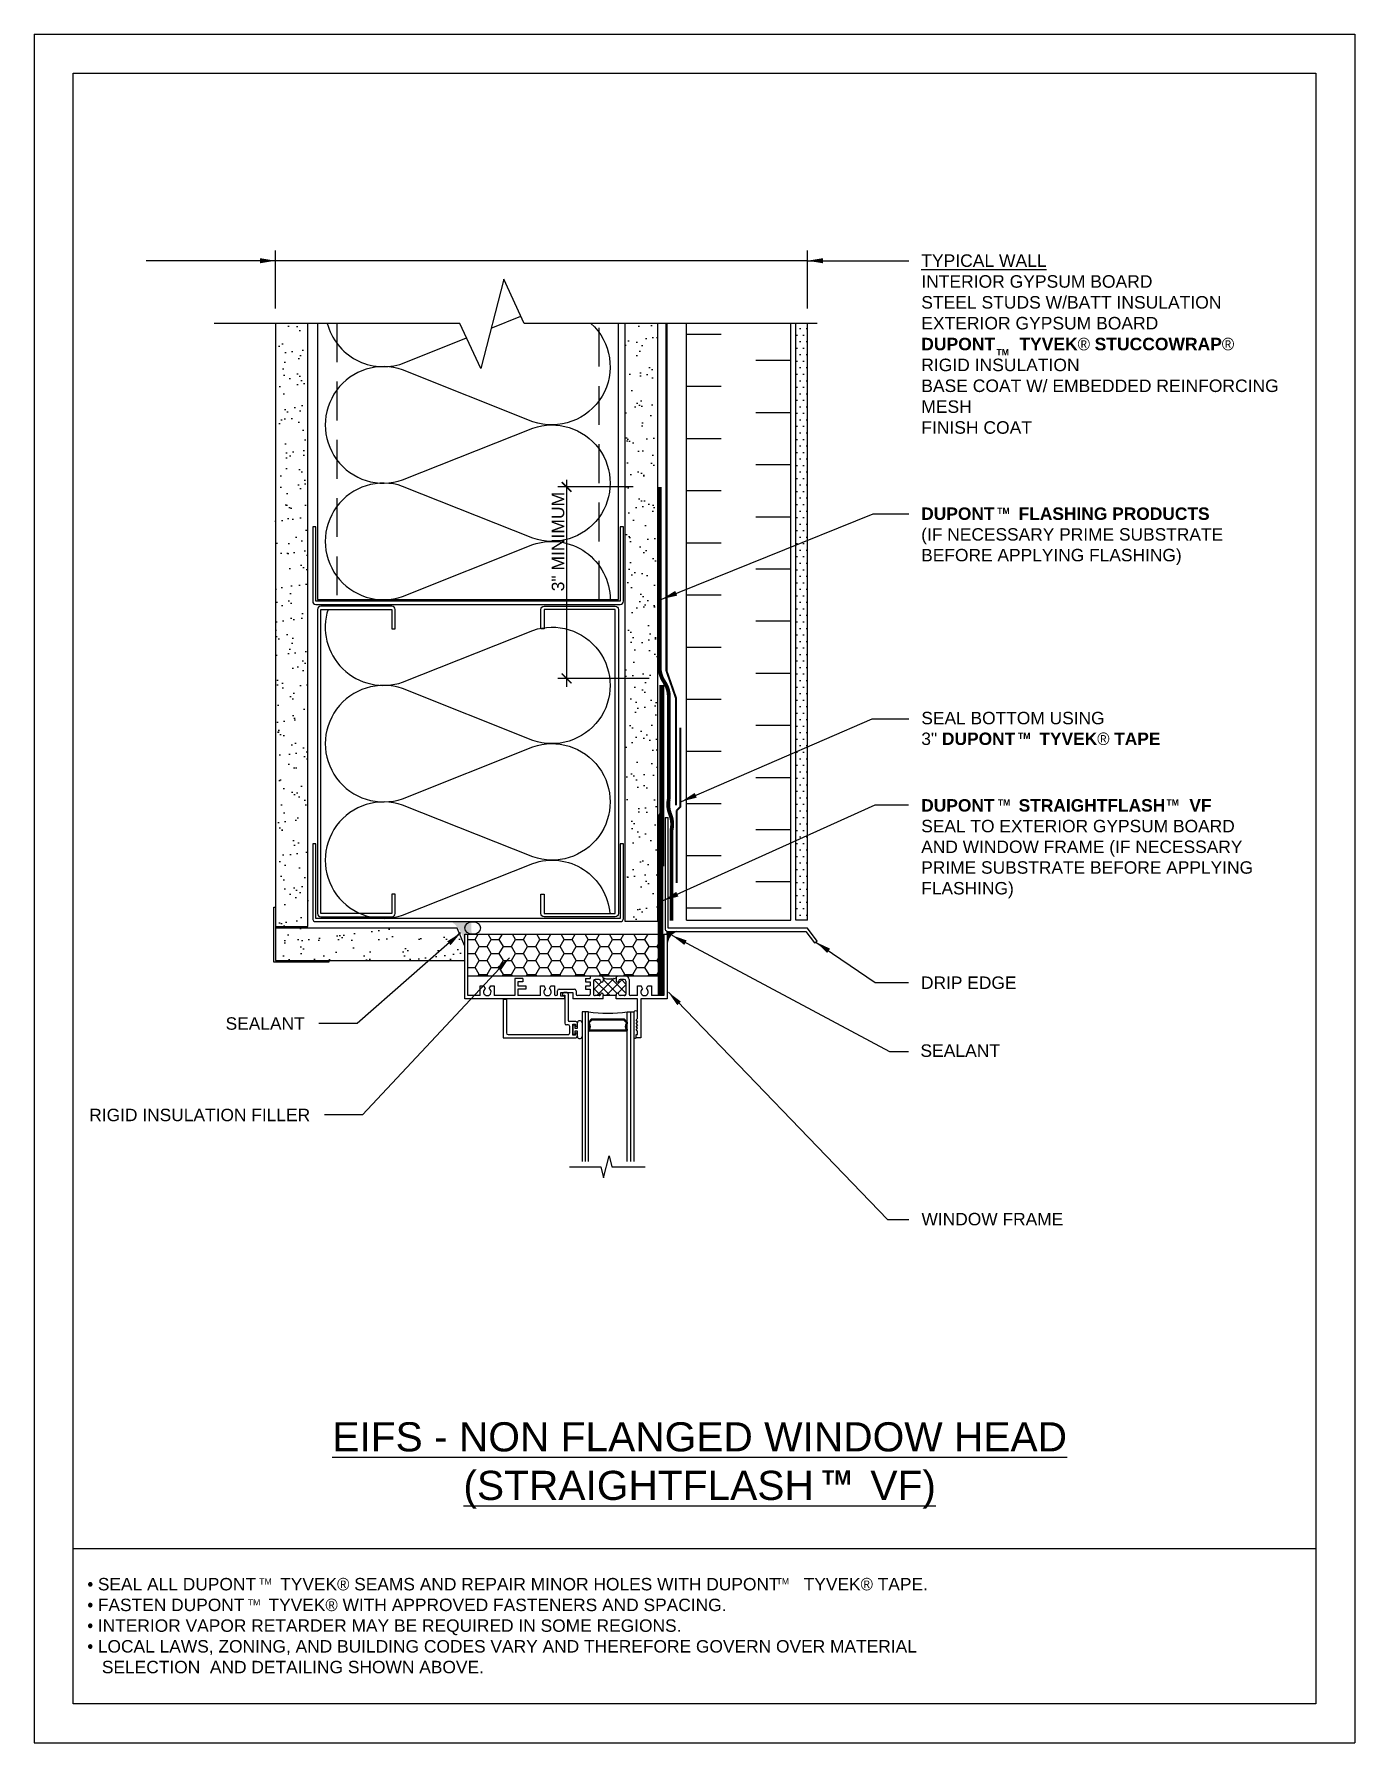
# Model space of a CAD drawing. Extents: x -129 to 26, y 0 to 100.
# Drawn here: x 0 to 25.5, y 0 to 33 of the extents above; entities that cross this region are included whole.
import ezdxf

# ---------------------------------------------------------------- set-up
doc = ezdxf.new("R2010")
doc.units = 0
doc.header["$LTSCALE"] = 1.5
doc.header["$MEASUREMENT"] = 0
doc.linetypes.add('CENTER', pattern=[2, 1.25, -0.25, 0.25, -0.25])
doc.linetypes.add('DASHED', pattern=[0.75, 0.5, -0.25])
doc.layers.get('0').update_dxf_attribs({"linetype": 'CONTINUOUS'})
doc.layers.get('DEFPOINTS').update_dxf_attribs({"linetype": 'CONTINUOUS'})
for name, color, linetype in [('A-ANNO-TXT0', 252, 'CONTINUOUS'), ('A-FLASHING', 124, 'CONTINUOUS'), ('A-GYP_BOARD', 252, 'CONTINUOUS'), ('A-INSULATION', 167, 'CONTINUOUS'), ('A-METAL_STUD', 252, 'CONTINUOUS'), ('A-SEALANT', 252, 'CONTINUOUS'), ('A-WINDOW_FRAME', 252, 'CONTINUOUS'), ('CLADDING', 252, 'CONTINUOUS'), ('DUPONT_FLASHING', 251, 'CENTER'), ('HATCH', 252, 'CONTINUOUS'), ('INSULATION', 40, 'CONTINUOUS'), ('R-SWTS-DET1', 252, 'CONTINUOUS'), ('RIGID_INSULATION', 191, 'CONTINUOUS'), ('STRUCTURE', 252, 'CONTINUOUS'), ('TEXT', 7, 'CONTINUOUS'), ('TYVEK', 160, 'DASHED'), ('TYVEK_TAPE', 130, 'CONTINUOUS'), ('VF', 7, 'CONTINUOUS'), ('W', 7, 'CONTINUOUS')]:
    doc.layers.add(name, color=color, linetype=linetype)
doc.styles.add('DETAILS', font='sanss___.ttf', dxfattribs={"height": 1})
doc.dimstyles.new('TYVEKDETAILS', dxfattribs={"dimscale": 6, "dimtxt": 1.5, "dimasz": 0.1, "dimexe": 0.75, "dimexo": 0.75, "dimgap": 0.75, "dimtad": 0, "dimtih": 1, "dimtoh": 1, "dimdec": 4, "dimzin": 0, "dimtxsty": 'DETAILS', "dimcen": 0.0625, "dimazin": 3, "dimtfac": 1, "dimtdec": 4, "dimtofl": 0, "dimtmove": 0, "dimatfit": 3, "dimtolj": 1, "dimtzin": 0})

# ---------------------------------------------------------------- blocks, each defined once
blk = doc.blocks.new('_ARCHTICK')
at = {"color": 0, "linetype": 'BYBLOCK', "const_width": 0.15}
blk.add_lwpolyline([(-0.5, -0.5), (0.5, 0.5)], dxfattribs=at)
blk = doc.blocks.new('*X2')
at = {"color": 0}
for p, q in [((0.8516295627018786, 1.028406257998516), (1.187999999999999, 1.364776695296636)), ((0.87684077714246, 1.40717086303237), (0.8998291369676271, 1.430159222857538)), ((1.187999999999999, 1.110097038856281), (0.8810849614584502, 1.417012077397829)), ((0.924072530185503, 1.277625920778777), (1.077446609406725, 1.430999999999999)), ((1.177347128897942, 1.297526605254973), (1.043873734152917, 1.430999999999998)), ((0.8519505448366533, 1.205503935429927), (0.8894466094067257, 1.242999999999999)), ((1.139543648263006, 0.8049999999999997), (0.8577179782915727, 1.086825669971433)), ((0.8759999999999986, 0.8759999999999986), (1.187999999999999, 1.187999999999999)), ((1.141157934785851, 0.9801624087737911), (0.8783203435596432, 1.242999999999999)), ((1.169776695296638, 0.9930000000000005), (1.187999999999999, 1.011223304703362)), ((0.9627669529663684, 0.8050000000000004), (0.8759999999999986, 0.8917669529663702)), ((0.9817766952966371, 0.8050000000000002), (1.138739823250805, 0.9619631279541684)), ((1.158594420601599, 0.805041030008325), (1.187958969991673, 0.8344055793983998))]:
    blk.add_line(p, q, dxfattribs=at)

msp = doc.modelspace()

# ---------------------------------------------------------------- hatches: boundary and pattern name
at = {"layer": 'A-ANNO-TXT0', "linetype": 'CONTINUOUS'}
h = msp.add_hatch(dxfattribs=at)
h.set_pattern_fill('DOTS', color=256, scale=2.01398, style=0)
h.set_pattern_definition([(0, (0, 0), (0.062936875, 0.12587375), [0, -0.12587375])])
h.paths.add_polyline_path([(14.93036137122887, 27.41455676532163), (14.70809418202499, 27.41455701714477), (14.70809418202497, 15.88905395101774), (14.93036137122888, 15.88905395101774)])
at = {"layer": 'A-INSULATION', "linetype": 'CONTINUOUS'}
h = msp.add_hatch(dxfattribs=at)
h.set_pattern_fill('HONEY', color=256, scale=1.25, style=0)
h.set_pattern_definition([(0, (0.1529386356461018, 0.7673318411877652), (0.234375, 0.13531646875), [0.15625, -0.3125]), (120, (0.1529386356461018, 0.7673318411877652), (-0.2343749994879031, 0.1353164696369779), [0.1562499999999999, -0.3124999999999999]), (59.99999999999999, (0.1529386356461018, 0.7673318411877652), (5.120969273630926e-10, 0.2706329383869778), [-0.3125, 0.15625])])
h.paths.add_polyline_path([(12.07104656250834, 15.61838169011136), (8.37601667377383, 15.61838169011136), (8.37601667377383, 14.80767908558303), (12.07104656250834, 14.80767908558303)])
at = {"layer": 'A-SEALANT', "linetype": 'CONTINUOUS'}
h = msp.add_hatch(color=7, dxfattribs=at)
edge = h.paths.add_edge_path()
edge.add_ellipse((8.46670050658448, 15.73835347917978), major_axis=(-0.1528869082383721, 0), ratio=0.7906978552626441, start_angle=280.6230749920175, end_angle=440.0132548454458, ccw=False)
edge.add_line((8.438516233478946, 15.85716896379134), (8.438501682735254, 15.8592408296216))
edge.add_line((8.438501682735254, 15.8592408296216), (8.332926134096219, 15.8592408296216))
edge.add_line((8.332926134096219, 15.8592408296216), (8.06000518633498, 15.8592408296216))
edge.add_arc((7.678601340925432, 15.34769321707515), 0.6380829516568866, 5.240978340289473, 53.29222416526642, ccw=False)
edge.add_line((8.31401667377383, 15.40597878970101), (8.31401667377383, 15.61838169011136))
edge.add_line((8.31401667377383, 15.61838169011136), (8.37601667377383, 15.61838169011136))
edge.add_line((8.37601667377383, 15.61838169011136), (8.440193239955944, 15.61838169011136))
edge.add_line((8.440193239955944, 15.61838169011136), (8.44018680591939, 15.61929782613598))
msp.add_hatch(color=7, dxfattribs=at).paths.add_polyline_path([(12.4073837762628, 15.67133190752629), (12.22310959360079, 15.67133190752629), (12.22001667377383, 15.61838169011136), (12.22001667377383, 15.43936012889206, -0.3081998840472223)])
at = {"layer": 'HATCH'}
h = msp.add_hatch(dxfattribs=at)
h.set_pattern_fill('AR-SAND,_O', color=256, scale=0.25)
h.set_pattern_definition([(37.50000000000001, (2.284165601847425, 3.860059938553459), (-0.01574833952740204, 0.4817059422532897), [0, -0.38, 0, -0.425, 0, -0.40625]), (7.499999999999999, (2.284165601847425, 3.860059938553459), (0.4424441763169318, 0.7055365163074351), [0, -0.205, 0, -0.3425, 0, -0.13125]), (327.5, (1.97666560184742, 3.860059938553459), (0.7785354654378738, 0.001414763384241124), [0, -0.125, 0, -0.45, 0, -0.5875]), (317.5, (1.97666560184742, 3.860059938553459), (0.7515316511430733, 0.2194188912335623), [0, -0.0625, 0, -0.295, 0, -0.3375])])
h.paths.add_polyline_path([(5.283694737602763, 27.41455926627497), (4.658694737602763, 27.41455926627497), (4.658694737602408, 15.76622102088239), (5.283694737602408, 15.76622102088239)])
h.paths.add_polyline_path([(11.40869473760241, 15.85997102088239), (12.03369473760241, 15.85997102088239), (12.03369473760258, 27.41455926627497), (11.40869473760258, 27.41455926627497)])
h = msp.add_hatch(dxfattribs=at)
h.set_pattern_fill('AR-SAND,_O', color=256, scale=0.25)
h.set_pattern_definition([(37.50000000000001, (40.67789455604043, 3.986461804141761), (-0.01574833952740204, 0.4817059422532897), [0, -0.38, 0, -0.425, 0, -0.40625]), (7.499999999999999, (40.67789455604043, 3.986461804141761), (0.4424441763169318, 0.7055365163074351), [0, -0.205, 0, -0.3425, 0, -0.13125]), (327.5, (40.37039455604043, 3.986461804141761), (0.7785354654378738, 0.001414763384241124), [0, -0.125, 0, -0.45, 0, -0.5875]), (317.5, (40.37039455604043, 3.986461804141761), (0.7515316511430733, 0.2194188912335623), [0, -0.0625, 0, -0.295, 0, -0.3375])])
h.paths.add_polyline_path([(8.31401667377383, 15.3859503554515), (8.16925779267791, 15.73497102088239), (4.658694737602408, 15.73497102088239), (4.658694737602408, 15.10997102088239), (8.31401667377383, 15.10997102088239)])

# ---------------------------------------------------------------- linework, layer by layer
at = {"layer": 'A-FLASHING'}
for p, q in [((12.18183739051118, 17.86806399180909), (12.24433739051135, 17.86806399180909)), ((12.22310959360079, 15.67133190752629), (13.76959590546494, 15.67133190752629)), ((13.76959590546494, 15.7338319075263), (12.24433739051118, 15.73383190752654))]:
    msp.add_line(p, q, dxfattribs=at)
msp.add_lwpolyline([(12.18183739051118, 17.8680639918091), (12.18183739051118, 15.73011651978435, 0.315993394016765), (12.22310959360079, 15.67133190752629, 0.315993394016765)], format="xyb", dxfattribs=at)
for points in [[(12.24433739051118, 15.73383190752654), (12.24433739051135, 17.8680639918091)], [(13.76959590546494, 15.67089494351851), (14.90199824966034, 15.67089494351851), (15.06617282139851, 15.44905145283915), (15.11838297904431, 15.484301651474), (14.93371890439588, 15.73383190752606), (13.76959590546494, 15.7338319075263)]]:
    msp.add_lwpolyline(points, dxfattribs=at)
at = {"layer": 'A-GYP_BOARD'}
for points in [[(4.658694737602763, 27.41455926627497), (4.658694737602408, 15.76622102088239), (5.283694737602408, 15.76622102088239), (5.283694737602763, 27.41455926627497)], [(12.03369473760258, 27.41455926627497), (12.03369473760241, 15.85997102088239), (11.40869473760241, 15.85997102088239), (11.40869473760258, 27.41455926627497)], [(8.31401667377383, 15.3859503554515), (8.16925779267791, 15.73497102088239), (4.658694737602408, 15.73497102088239), (4.658694737602408, 15.10997102088239), (8.31401667377383, 15.10997102088239), (8.31401667377383, 15.3859503554515)]]:
    msp.add_lwpolyline(points, dxfattribs=at)
msp.add_lwpolyline([(4.658694737602408, 16.14122102088239), (4.658694737602408, 15.10997102088239), (5.689944737602408, 15.10997102088239), (5.689944737602408, 15.07872102088239), (4.627444737602408, 15.07872102088239), (4.627444737602408, 16.14122102088239)], close=True, dxfattribs=at)
at = {"layer": 'A-INSULATION', "linetype": 'CONTINUOUS'}
msp.add_lwpolyline([(8.37601667377383, 15.61838169011136), (12.07104656250834, 15.61838169011136), (12.07104656250834, 14.80767908558303), (8.37601667377383, 14.80767908558303)], close=True, dxfattribs=at)
at = {"layer": 'A-METAL_STUD'}
msp.add_lwpolyline([(5.47119473760255, 27.41455926627497), (5.471194737602408, 22.07872102088285), (11.28369473760241, 22.07872102088285), (11.28369473760255, 27.41455926627497)], dxfattribs=at)
at = {"layer": 'A-METAL_STUD', "linetype": 'DASHED'}
msp.add_lwpolyline([(5.84619473760255, 27.41455926627497), (5.846194737602408, 22.07872102088285), (10.90869473760241, 22.07872102088285), (10.90869473760255, 27.41455926627497)], dxfattribs=at)
at = {"layer": 'A-METAL_STUD'}
for points in [[(11.31494473760241, 23.48497102088262), (11.31494473760218, 22.04747102088262), (5.439944737602408, 22.04747102088285), (5.439944737602408, 23.48497102088262), (5.377444737602408, 23.48497102088262), (5.377444737602408, 22.04747102088262, 0.414213562373095), (5.439944737602408, 21.98497102088262), (11.31494473760241, 21.98497102088262, 0.414213562373095), (11.37744473760241, 22.04747102088262), (11.37744473760241, 23.48497102088262)], [(6.908694737601953, 21.51622102088239), (6.971194737602408, 21.51622102088239), (6.971194737602408, 21.89122102088239, 0.414213562373095), (6.908694737602408, 21.95372102088239), (5.533694737602408, 21.95372102088239, 0.414213562373095), (5.471194737602408, 21.89122102088239), (5.471194737602408, 16.01622102088239, 0.414213562373095), (5.533694737602408, 15.95372102088239), (6.908694737602408, 15.95372102088239, 0.414213562373095), (6.971194737602408, 16.01622102088239), (6.971194737602408, 16.39122102088262), (6.908694737601953, 16.39122102088262), (6.908694737601953, 16.01622102088239), (5.533694737602408, 16.01622102088262), (5.533694737602863, 21.89122102088239), (6.908694737601953, 21.89122102088239)], [(9.846194737602863, 21.51622102088239), (9.783694737602408, 21.51622102088239), (9.783694737602408, 21.89122102088239, -0.414213562373095), (9.846194737602408, 21.95372102088239), (11.22119473760241, 21.95372102088239, -0.414213562373095), (11.28369473760241, 21.89122102088239), (11.28369473760241, 16.01622102088239, -0.414213562373095), (11.22119473760241, 15.95372102088239), (9.846194737602408, 15.95372102088239, -0.414213562373095), (9.783694737602408, 16.01622102088239), (9.783694737602408, 16.39122102088262), (9.846194737602863, 16.39122102088262), (9.846194737602863, 16.01622102088239), (11.22119473760241, 16.01622102088262), (11.22119473760195, 21.89122102088239), (9.846194737602863, 21.89122102088239)], [(11.31494473760241, 17.35997102088217), (11.31494473760218, 15.92247102088217), (5.439944737602408, 15.92247102088239), (5.439944737602408, 17.35997102088217), (5.377444737602408, 17.35997102088217), (5.377444737602408, 15.92247102088217, 0.414213562373095), (5.439944737602408, 15.85997102088217), (11.31494473760241, 15.85997102088217, 0.414213562373095), (11.37744473760241, 15.92247102088217), (11.37744473760241, 17.35997102088217)]]:
    msp.add_lwpolyline(points, format="xyb", close=True, dxfattribs=at)
at = {"layer": 'A-SEALANT', "linetype": 'CONTINUOUS'}
msp.add_line((12.22001667377383, 15.61838169011136), (12.22310959360079, 15.67133190752629), dxfattribs=at)
msp.add_arc((12.48399347225027, 15.41779759531416), 0.2648559853735057, 106.8130830497963, 175.3302508970056, dxfattribs=at)
msp.add_ellipse((8.46670050658448, 15.73835347917978, 2.979996827461446e-09), major_axis=(-0.1528869082383721, 0), ratio=0.7906978552626441, dxfattribs=at)
at = {"layer": 'A-WINDOW_FRAME'}
for p, q in [((8.31401667377383, 14.36838169011136), (8.31401667377383, 15.61838169011136)), ((8.31401667377383, 15.61838169011136), (8.37601667377383, 15.61838169011136)), ((8.37601667377383, 14.43038169011136), (8.37601667377383, 15.61838169011136)), ((12.15801667377383, 15.61838169011136), (12.15801667377383, 14.43038169011136)), ((12.15801667377383, 15.61838169011136), (12.22001667377383, 15.61838169011136)), ((12.22001667377383, 15.61838169011136), (12.22001667377383, 14.36838169011136)), ((8.614516673773831, 14.43038169011136), (8.614516673773831, 14.61738169011137)), ((8.614516673773831, 14.61738169011137), (8.682910067951617, 14.61738169011137)), ((8.712766673773832, 14.56566853188574), (8.682910067951617, 14.61738169011137)), ((8.78526667377383, 14.56566853188574), (8.815123279596044, 14.61738169011137)), ((8.815123279596044, 14.61738169011137), (8.88351667377383, 14.61738169011137)), ((8.88351667377383, 14.61738169011137), (8.88351667377383, 14.43038169011136)), ((9.434016673773831, 14.75938169011136), (9.279016673773832, 14.75938169011136)), ((9.279016673773832, 14.75938169011136), (9.279016673773832, 14.43038169011136)), ((9.434016673773831, 14.69738169011136), (9.341016673773831, 14.69738169011136)), ((9.341016673773831, 14.69738169011136), (9.341016673773831, 14.61738169011137)), ((9.341016673773831, 14.61738169011137), (9.49601667377383, 14.61738169011137)), ((9.49601667377383, 14.55538169011136), (9.341016673773831, 14.55538169011136)), ((9.341016673773831, 14.55538169011136), (9.341016673773831, 14.43038169011136)), ((9.434016673773831, 14.75938169011136), (9.434016673773831, 14.69738169011136)), ((9.49601667377383, 14.61738169011137), (9.49601667377383, 14.55538169011136)), ((9.777516673773832, 14.43038169011136), (9.777516673773832, 14.61738169011137)), ((9.777516673773832, 14.61738169011137), (9.845910067951618, 14.61738169011137)), ((9.875766673773832, 14.56566853188574), (9.845910067951618, 14.61738169011137)), ((9.94826667377383, 14.56566853188574), (9.978123279596044, 14.61738169011137)), ((9.978123279596044, 14.61738169011137), (10.04651667377383, 14.61738169011137)), ((10.04651667377383, 14.61738169011137), (10.04651667377383, 14.45913169011136)), ((10.10401667377383, 14.45913169011137), (10.10401667377383, 14.52438169011137)), ((10.13501667377383, 14.55538169011136), (10.43301667377383, 14.55538169011136)), ((10.46401667377383, 14.52438169011137), (10.46401667377383, 14.46138169011136)), ((10.64401667377383, 14.75938169011136), (10.64401667377383, 14.69738169011136)), ((10.64401667377383, 14.75938169011136), (10.73701667377383, 14.75938169011136)), ((10.64401667377383, 14.69738169011136), (10.73701667377383, 14.69738169011136)), ((10.64401667377383, 14.61738169011137), (10.64401667377383, 14.55538169011136)), ((10.64401667377383, 14.61738169011137), (10.73701667377383, 14.61738169011137)), ((10.64401667377383, 14.55538169011136), (10.73701667377383, 14.55538169011136)), ((10.95601667377383, 14.80438169011136), (10.73701667377383, 14.80438169011136)), ((10.73701667377383, 14.80438169011136), (10.73701667377383, 14.75938169011136)), ((10.73701667377383, 14.69738169011136), (10.73701667377383, 14.61738169011137)), ((10.73701667377383, 14.55538169011136), (10.73701667377383, 14.46138169011136)), ((10.79901667377383, 14.71138169011136), (10.79901667377383, 14.46138169011136)), ((10.91201667377383, 14.74238169011137), (10.83001667377383, 14.74238169011136)), ((10.93701667377383, 14.71738169011137), (10.93701667377383, 14.71738169011136)), ((10.96201667377383, 14.69238169011136), (10.96201667377383, 14.69238169011136)), ((10.98701667377383, 14.77338169011136), (10.98701667377383, 14.71738169011136)), ((11.23701667377383, 14.77338169011136), (11.23701667377383, 14.71738169011136)), ((11.26201667377383, 14.69238169011136), (11.26201667377383, 14.69238169011136)), ((11.42501667377383, 14.80438169011136), (11.26801667377383, 14.80438169011136)), ((11.28701667377383, 14.71738169011136), (11.28701667377383, 14.71738169011136)), ((11.39401667377383, 14.74238169011137), (11.31201667377383, 14.74238169011137)), ((11.42501667377383, 14.71138169011136), (11.42501667377383, 14.46138169011136)), ((11.48701667377383, 14.74238169011136), (11.48701667377383, 14.46138169011136)), ((11.65051667377383, 14.43038169011136), (11.65051667377383, 14.61738169011137)), ((11.65051667377383, 14.61738169011137), (11.71891006795162, 14.61738169011137)), ((11.74876667377383, 14.56566853188574), (11.71891006795162, 14.61738169011137)), ((11.82126667377383, 14.56566853188574), (11.85112327959604, 14.61738169011137)), ((11.85112327959604, 14.61738169011137), (11.91951667377383, 14.61738169011137)), ((11.91951667377383, 14.61738169011137), (11.91951667377383, 14.43038169011136)), ((10.24601667377383, 14.36838169011136), (8.31401667377383, 14.36838169011136)), ((8.614516673773831, 14.43038169011136), (8.37601667377383, 14.43038169011136)), ((9.279016673773832, 14.43038169011136), (8.88351667377383, 14.43038169011136)), ((9.058016673773828, 14.35338169011137), (9.058016673773832, 13.61836469011136)), ((9.120016673773828, 14.35338169011137), (9.058016673773828, 14.35338169011137)), ((9.120016673773828, 14.35338169011137), (9.120016673773831, 13.71036469011135)), ((9.777516673773832, 14.43038169011136), (9.341016673773831, 14.43038169011136)), ((10.07526667377383, 14.43038169011137), (10.07526667377383, 14.43038169011136)), ((10.16601667377383, 14.49338169011136), (10.40201667377383, 14.49338169011136)), ((10.16601667377383, 14.42338169011136), (10.16601667377383, 14.49338169011136)), ((10.24601667377383, 14.42338169011136), (10.16601667377383, 14.42338169011136)), ((10.22711007205602, 14.48898829182916), (10.20211007205603, 14.46398829182916)), ((10.21271667377383, 14.43838169011137), (10.24601667377383, 14.43838169011137)), ((10.27801667377383, 14.49338169011136), (10.23771667377382, 14.49338169011136)), ((10.24601667377383, 14.43838169011137), (10.24601667377382, 13.89634567107543)), ((10.24601667377383, 14.36838169011136), (10.24601667377383, 14.42338169011136)), ((10.30801667377383, 14.46338169011137), (10.30801667377383, 13.95834567107543)), ((10.40201667377383, 14.49338169011136), (10.40201667377383, 14.36838169011136)), ((10.98701667377383, 14.36838169011136), (10.40201667377383, 14.36838169011136)), ((10.70601667377383, 14.43038169011136), (10.49501667377383, 14.43038169011136)), ((10.91201667377383, 14.43038169011136), (10.83001667377383, 14.43038169011136)), ((10.93701667377383, 14.45538169011136), (10.93701667377383, 14.45538169011137)), ((10.96201667377383, 14.48038169011136), (10.96201667377383, 14.48038169011136)), ((10.98701667377383, 14.45538169011136), (10.98701667377383, 14.43038169011136)), ((10.98701667377383, 14.36838169011136), (10.98701667377383, 14.43038169011136)), ((11.23701667377383, 14.43038169011136), (10.98701667377383, 14.43038169011136)), ((11.23701667377383, 14.45538169011136), (11.23701667377383, 14.43038169011136)), ((11.23701667377383, 14.36838169011136), (11.23701667377383, 14.43038169011136)), ((11.65201667377383, 14.36838169011136), (11.23701667377383, 14.36838169011136)), ((11.26201667377383, 14.48038169011136), (11.26201667377383, 14.48038169011136)), ((11.28701667377383, 14.45538169011136), (11.28701667377383, 14.45538169011136)), ((11.39401667377383, 14.43038169011136), (11.31201667377383, 14.43038169011136)), ((11.65051667377383, 14.43038169011136), (11.51801667377383, 14.43038169011136)), ((11.65201667377383, 13.99138169011137), (11.65201667377383, 14.36838169011136)), ((12.22001667377383, 14.36838169011136), (11.71401667377383, 14.36838169011136)), ((11.71401667377383, 14.36838169011136), (11.71401667377383, 13.61838169011136)), ((12.15801667377383, 14.43038169011136), (11.91951667377383, 14.43038169011136)), ((10.31101667377383, 13.86634567107543), (10.27601667377382, 13.86634567107543)), ((10.45801667377383, 13.92834567107542), (10.33801667377383, 13.92834567107543)), ((10.40301667377383, 13.66834567107542), (10.40301667377383, 13.87834567107542)), ((10.40301667377383, 13.87834567107542), (10.45301667377383, 13.87834567107542)), ((10.40622672725846, 13.67874605972485), (10.40622672725847, 13.86794528242599)), ((10.40622672725847, 13.86794528242599), (10.43622672725846, 13.86794528242599)), ((10.40622672725846, 13.67874605972485), (10.40622672725847, 13.86794528242599)), ((10.40622672725847, 13.86794528242599), (10.43622672725846, 13.86794528242599)), ((10.43622672725846, 13.86794528242599), (10.43622672725846, 13.80484567107542)), ((10.43622672725846, 13.86794528242599), (10.43622672725846, 13.80484567107542)), ((10.45301667377383, 13.87834567107542), (10.45301667377383, 13.84084567107542)), ((10.48801667377383, 13.80484567107542), (10.48801667377383, 13.90734567107542)), ((10.48801667377383, 13.80484567107542), (10.48801667377383, 13.90734567107542)), ((10.48801667377383, 13.84084567107542), (10.48801667377383, 13.89834567107543)), ((10.57801667377391, 14.11838169011136), (10.57801667377391, 11.2278373432802)), ((10.64001667377391, 14.11838169011136), (10.57801667377391, 14.11838169011136)), ((10.57801667377391, 13.90734567107542), (10.57801667377391, 13.63934567107542)), ((10.57801667377391, 13.90734567107542), (10.57801667377391, 13.63934567107542)), ((10.70201667377391, 14.11838169011136), (10.64001667377391, 14.11838169011136)), ((10.64001667377391, 14.11838169011136), (10.64001667377391, 11.2278373432802)), ((10.70201667377391, 11.2278373432802), (10.70201667377391, 14.11838169011136)), ((10.70201667377387, 13.92138169011136), (10.76401667377387, 13.98338169011136)), ((10.70201667377386, 13.88338169011136), (10.70201667377387, 13.92138169011136)), ((10.72201667377387, 13.9130974188639), (10.77230094502133, 13.96338169011136)), ((10.72201667377386, 13.89082731657666), (10.72201667377387, 13.9130974188639)), ((10.76401667377387, 13.98338169011136), (11.39001667377387, 13.98338169011136)), ((10.77230094502133, 13.96338169011136), (11.38173240252641, 13.96338169011137)), ((11.38173240252641, 13.96338169011137), (11.43201667377387, 13.9130974188639)), ((11.39001667377387, 13.98338169011136), (11.45201667377387, 13.92138169011136)), ((11.43201667377387, 13.9130974188639), (11.43201667377387, 13.89082731657673)), ((11.45201667377383, 11.22815754086988), (11.45201667377383, 14.11838169011136)), ((11.45201667377383, 14.11838169011136), (11.51401667377383, 14.11838169011136)), ((11.45201667377387, 13.92138169011136), (11.45201667377387, 13.88338169011133)), ((11.51401667377383, 14.11838169011136), (11.51401667377383, 11.22815754086988)), ((11.51401667377383, 14.11838169011136), (11.57601667377383, 14.11838169011136)), ((11.57601667377383, 14.11838169011136), (11.57601667377383, 11.22815754086988)), ((11.65201667377383, 13.99138169011137), (11.62101667377383, 13.96038169011137)), ((11.65201667377383, 13.92938169011136), (11.62101667377383, 13.96038169011137)), ((11.65201667377383, 13.92938169011136), (11.62101667377383, 13.89838169011136)), ((11.65201667377383, 13.86738169011136), (11.62101667377383, 13.89838169011136)), ((11.65201667377383, 13.86738169011136), (11.62101667377383, 13.83638169011136)), ((9.058016673773832, 13.61836469011136), (10.45908474700731, 13.61836469011135)), ((9.15001667377383, 13.68036469011136), (10.31101667377383, 13.68036469011136)), ((10.34101667377383, 13.71036469011135), (10.34101667377383, 13.83634567107543)), ((10.45301667377383, 13.66834567107542), (10.40301667377383, 13.66834567107542)), ((10.43622672725846, 13.67874605972485), (10.40622672725846, 13.67874605972485)), ((10.43622672725846, 13.67874605972485), (10.40622672725846, 13.67874605972485)), ((10.43622672725846, 13.80484567107542), (10.48801667377383, 13.80484567107542)), ((10.43622672725846, 13.80484567107542), (10.48801667377383, 13.80484567107542)), ((10.48801667377383, 13.74184567107542), (10.43622672725846, 13.74184567107542)), ((10.43622672725846, 13.74184567107542), (10.43622672725846, 13.67874605972485)), ((10.48801667377383, 13.74184567107542), (10.43622672725846, 13.74184567107542)), ((10.43622672725846, 13.74184567107542), (10.43622672725846, 13.67874605972485)), ((10.45301667377383, 13.84084567107542), (10.48801667377383, 13.84084567107542)), ((10.45301667377383, 13.70584567107542), (10.45301667377383, 13.66834567107542)), ((10.48801667377383, 13.70584567107542), (10.45301667377383, 13.70584567107542)), ((10.48801667377383, 13.63934567107542), (10.48801667377383, 13.74184567107542)), ((10.48801667377383, 13.63934567107542), (10.48801667377383, 13.74184567107542)), ((10.48801667377383, 13.64834567107543), (10.48801667377383, 13.70584567107542)), ((10.70201667377387, 13.75838169011136), (10.70201667377387, 13.78338169011136)), ((11.43701667377387, 13.74338169011136), (10.71701667377387, 13.74338169011136)), ((10.72201667377387, 13.76338169011136), (10.72201667377387, 13.77593606364606)), ((11.43201667377387, 13.76338169011136), (10.72201667377387, 13.76338169011136)), ((11.43201667377387, 13.77593606364596), (11.43201667377387, 13.76338169011136)), ((11.45201667377387, 13.78338169011136), (11.45201667377387, 13.75838169011136)), ((11.65201667377383, 13.80538169011136), (11.62101667377383, 13.83638169011136)), ((11.65201667377383, 13.80538169011136), (11.62101667377383, 13.77438169011136)), ((11.65201667377383, 13.74338169011136), (11.62101667377383, 13.77438169011136)), ((11.62101667377383, 13.61838169011136), (11.62101667377383, 13.68038169011136)), ((11.62101667377383, 13.68038169011136), (11.65201667377383, 13.68038169011136)), ((11.71401667377383, 13.61838169011136), (11.62101667377383, 13.61838169011136)), ((11.65201667377383, 13.68038169011136), (11.65201667377383, 13.74338169011136))]:
    msp.add_line(p, q, dxfattribs=at)
for centre, radius, start, end in [((8.74901667377383, 14.50288169011136), 0.0725, 119.9999999999999, 60.00000000000015), ((9.912016673773831, 14.50288169011136), 0.0725, 119.9999999999999, 60.00000000000015), ((10.13501667377383, 14.52438169011137), 0.031, 90, 179.9999999999996), ((10.43301667377383, 14.52438169011137), 0.031, 5.661387333005059e-13, 90), ((10.83001667377383, 14.71138169011136), 0.031, 90, 179.9999999999999), ((10.91201667377383, 14.71738169011136), 0.025, 2.048277214862505e-12, 90), ((10.96201667377383, 14.71738169011136), 0.025, 180.000000000001, 270), ((10.95601667377383, 14.77338169011136), 0.031, 1.272221872585407e-14, 90), ((10.96201667377383, 14.71738169011136), 0.025, 270, 1.272221872585407e-14), ((11.11201667377383, 15.14715162797878), 0.3941179600746564, 251.5085023598551, 288.4914976401444), ((11.26801667377383, 14.77338169011136), 0.031, 90, 180.0000000000006), ((11.26201667377383, 14.71738169011136), 0.025, 180, 270), ((11.26201667377383, 14.71738169011136), 0.025, 270, 359.9999999999991), ((11.31201667377383, 14.71738169011136), 0.025, 90, 180), ((11.39401667377383, 14.71138169011136), 0.031, 1.272221872585407e-14, 90), ((11.42501667377383, 14.74238169011136), 0.062, 1.272221872585407e-14, 90), ((11.78501667377383, 14.50288169011136), 0.0725, 119.9999999999999, 60.00000000000015), ((10.07526667377383, 14.45913169011136), 0.02875, 180, 270), ((10.07526667377383, 14.45913169011137), 0.02875, 270, 6.361109362927034e-15), ((10.21271667377383, 14.45338169011137), 0.01499999999999792, 134.9999999999986, 269.9999999999937), ((10.23771667377382, 14.47838169011136), 0.0149999999999999, 90.00000000000256, 134.9999999999999), ((10.27801667377383, 14.46338169011137), 0.03, 7.993605777301127e-14, 90.00000000000311), ((10.49501667377383, 14.46138169011136), 0.031, 180.0000000000004, 270), ((10.70601667377383, 14.46138169011136), 0.031, 270, 6.361109362927034e-15), ((10.83001667377383, 14.46138169011136), 0.031, 179.9999999999998, 270), ((10.91201667377383, 14.45538169011136), 0.025, 270, 4.077471101636229e-12), ((10.96201667377383, 14.45538169011136), 0.025, 90, 180.000000000001), ((10.96201667377383, 14.45538169011136), 0.025, 6.361109362927034e-15, 90), ((11.26201667377383, 14.45538169011136), 0.025, 90, 179.999999999999), ((11.26201667377383, 14.45538169011136), 0.025, 6.361109362927034e-15, 90), ((11.31201667377383, 14.45538169011136), 0.025, 180, 270), ((11.39401667377383, 14.46138169011136), 0.031, 270, 1.84472171524884e-13), ((11.51801667377383, 14.46138169011136), 0.031, 180, 270), ((10.27601667377382, 13.89634567107543), 0.03, 179.9999999999992, 269.9999999999987), ((10.33801667377383, 13.95834567107543), 0.03, 180, 269.9999999999981), ((10.31101667377383, 13.83634567107543), 0.03, 7.993605777301127e-14, 89.99999999999872), ((10.45801667377383, 13.89834567107543), 0.02999999999999758, 0, 90.00000000000335), ((10.53301667377387, 13.89970093423327), 0.04564473684215135, 9.64153215623351, 170.3584678437665), ((10.53301667377387, 13.89970093423327), 0.04564473684215135, 9.64153215623351, 170.3584678437665), ((11.07701667377387, 16.73589818647871), 2.64424235060918, 261.8469656761608, 278.1530343238391), ((10.64951667377391, 13.83338169011135), 0.0724999999999622, 316.3971810272771, 43.6028189727331), ((10.64951667377385, 13.83338169011136), 0.09249999999996211, 321.6083326381947, 38.39166736181065), ((11.50451667377379, 13.83338169011135), 0.09249999999994156, 141.608332638116, 218.391667361884), ((11.50451667377381, 13.83338169011135), 0.07249999999994144, 136.3971810272709, 223.6028189727291), ((11.61401667377383, 14.09421352508251), 0.04503443350217795, 32.45653751725116, 147.543462482749), ((9.150016673773832, 13.71036469011135), 0.03, 180.0000000000003, 270), ((10.31101667377383, 13.71036469011135), 0.03, 270, 7.993605777301127e-14), ((10.45801667377383, 13.64834567107543), 0.03000000000000028, 272.0403007962428, 2.557953848736361e-12), ((10.53301667377387, 13.64699040791757), 0.04564473684215135, 189.6415321562335, 350.3584678437665), ((10.53301667377387, 13.64699040791757), 0.04564473684215135, 189.6415321562335, 350.3584678437665), ((10.71701667377387, 13.75838169011136), 0.01499999999999968, 180, 270), ((11.43701667377387, 13.75838169011136), 0.01499999999999968, 270, 0), ((11.59851667377383, 13.6385172610619), 0.03019422490318169, 221.8258151739098, 318.1741848260907)]:
    msp.add_arc(centre, radius, start, end, dxfattribs=at)
at = {"layer": 'CLADDING'}
for p, q in [((14.70809418202497, 15.88905395101774), (14.70809418202499, 27.41455701714477, -3.032254640473648e-09)), ((14.93036137122888, 15.88905395101774), (14.93036137122887, 27.41455676532163, -3.032254641635604e-09)), ((14.93036137122889, 15.88905395101774), (14.70809418202497, 15.88905395101774))]:
    msp.add_line(p, q, dxfattribs=at)
at = {"layer": 'DEFPOINTS'}
for p, q in [((-5.329070518200751e-15, 33), (0, -3.552713678800501e-15)), ((-5.329070518200751e-15, 33), (25.5, 33)), ((25.5, 33), (25.5, -3.552713678800501e-15)), ((0, -3.552713678800501e-15), (25.5, -3.552713678800501e-15))]:
    msp.add_line(p, q, dxfattribs=at)
at = {"layer": 'DUPONT_FLASHING', "linetype": 'CONTINUOUS', "const_width": 0.075}
for points in [[(12.07645181892381, 24.253012641468), (12.07645181892381, 20.77520414501856, 0.1527414251704736), (12.16556507337115, 20.49029699816342, -0.1527414251704743), (12.25467832781846, 20.20538985130832)], [(12.25467832781845, 18.2299047529141), (12.25467832781845, 18.2299047529141, 0.1527414251704736), (12.28100067770006, 17.93254909323358, -0.1527414251704743), (12.30732302758164, 17.63519343355309)]]:
    msp.add_lwpolyline(points, format="xyb", dxfattribs=at)
for points in [[(12.25467832781846, 18.22990475291413), (12.25467832781846, 20.20538985130832)], [(12.30542723204131, 17.66009045920388), (12.30562445522261, 15.88183619615271)]]:
    msp.add_lwpolyline(points, dxfattribs=at)
at = {"layer": 'INSULATION'}
for points in [[(10.74886850245146, 27.41455926627497, -0.8176041116622124), (9.627875474325, 25.51561168826285), (7.113874243061408, 26.51683035350376, 1.404370499403763), (7.113874243064364, 24.3906116882641), (9.62787547432409, 25.39183035350376, -1.404370499398822), (9.627875474325, 23.26561168826285), (7.113874243061408, 24.26683035350376, 1.404370499403762), (7.113874243064364, 22.1406116882641), (9.62787547432409, 23.14183035350376, -0.5155500965725927), (11.12087485869207, 22.07872102088285)], [(5.658671805130885, 27.41455926627497, 0.4358474518979796), (7.113874243065046, 26.64061168826433), (8.349635006240062, 27.13276210031545)], [(5.674678827378065, 21.89122102088239, 0.6181255570715865), (7.113874243064592, 20.48436168826376), (9.627875474324545, 21.48558035350342, -1.404370499398822), (9.627875474324545, 19.35936168826228), (7.113874243060954, 20.36058035350319, 1.404370499403763), (7.113874243063909, 18.23436168826353), (9.627875474323636, 19.23558035350319, -1.404370499398822), (9.627875474324545, 17.10936168826228), (7.113874243060954, 18.11058035350319, 1.404370499403762), (7.113874243063909, 15.98436168826353), (9.627875474323636, 16.98558035350319, -0.4894259417186669), (11.11696180335749, 16.01622102088262)]]:
    msp.add_lwpolyline(points, format="xyb", dxfattribs=at)
msp.add_lwpolyline([(8.822871630948137, 27.32123191323408), (9.39900720784849, 27.55068195730273)], dxfattribs=at)
at = {"layer": 'R-SWTS-DET1'}
msp.add_lwpolyline([(10.33710005510857, 11.12271805847425), (10.94281716386019, 11.12271805847425), (10.99573757852263, 10.91046586835138), (11.10165824207302, 11.33529044618681), (11.15457865673544, 11.12303825606392), (11.79491712262969, 11.12303825606393)], dxfattribs=at)
at = {"layer": 'RIGID_INSULATION', "linetype": 'CONTINUOUS'}
for p, q in [((12.59476081521844, 15.88905395101774), (12.59476081521847, 27.41455941149839, -3.032254629425688e-09)), ((14.60874366345851, 15.88905395101774), (14.60874366345849, 27.41455712970641, -3.032254639954269e-09)), ((12.59476081521841, 27.20562381345139, -2.979996827461446e-09), (13.26608843129843, 27.20562381345156, -2.979996827461446e-09)), ((13.93741604737843, 26.70212810139163, -2.979996827461446e-09), (14.60874366345843, 26.70212810139163, -2.979996827461446e-09)), ((12.59476081521843, 26.19863238933146, -2.979996827461446e-09), (13.26608843129844, 26.19863238933163, -2.979996827461446e-09)), ((13.93741604737845, 25.6951366772717, -2.979996827461446e-09), (14.60874366345845, 25.6951366772717, -2.979996827461446e-09)), ((12.59476081521845, 25.19164096521153, -2.979996827461446e-09), (13.26608843129846, 25.1916409652117, -2.979996827461446e-09)), ((13.93741604737845, 24.68814525315168, -2.979996827461446e-09), (14.60874366345845, 24.68814525315168, -2.979996827461446e-09)), ((12.59476081521839, 24.18464954109159, -2.979996827461446e-09), (13.26608843129842, 24.18464954109168, -2.979996827461446e-09)), ((13.93741604737841, 23.68115382903166, -2.979996827461446e-09), (14.60874366345841, 23.68115382903166, -2.979996827461446e-09)), ((12.59476081521837, 23.17765811697156, -2.979996827461446e-09), (13.26608843129838, 23.17765811697165, -2.979996827461446e-09)), ((13.93741604737837, 22.67416240491163, -2.979996827461446e-09), (14.60874366345837, 22.67416240491163, -2.979996827461446e-09)), ((12.59476081521831, 22.17066669285153, -2.979996827461446e-09), (13.26608843129833, 22.17066669285162, -2.979996827461446e-09)), ((13.93741604737833, 21.6671709807916, -2.979996827461446e-09), (14.60874366345833, 21.6671709807916, -2.979996827461446e-09)), ((12.59476081521828, 21.1636752687315, -2.979996827461446e-09), (13.26608843129829, 21.1636752687316, -2.979996827461446e-09)), ((13.93741604737828, 20.66017955667159, -2.979996827461446e-09), (14.60874366345828, 20.66017955667159, -2.979996827461446e-09)), ((12.59476081521822, 20.1566838446115, -2.979996827461446e-09), (13.26608843129825, 20.15668384461159, -2.979996827461446e-09)), ((13.93741604737824, 19.65318813255157, -2.979996827461446e-09), (14.60874366345824, 19.65318813255157, -2.979996827461446e-09)), ((12.5947608152182, 19.14969242049147, -2.979996827461446e-09), (13.26608843129821, 19.14969242049155, -2.979996827461446e-09)), ((13.9374160473782, 18.64619670843154, -2.979996827461446e-09), (14.6087436634582, 18.64619670843154, -2.979996827461446e-09)), ((12.59476081521814, 18.14270099637144, -2.979996827461446e-09), (13.26608843129816, 18.14270099637152, -2.979996827461446e-09)), ((13.93741604737816, 17.63920528431151, -2.979996827461446e-09), (14.60874366345815, 17.63920528431151, -2.979996827461446e-09)), ((12.59476081521811, 17.13570957225141, -2.979996827461446e-09), (13.26608843129812, 17.13570957225151, -2.979996827461446e-09)), ((13.93741604737811, 16.63221386019149, -2.979996827461446e-09), (14.60874366345811, 16.63221386019149, -2.979996827461446e-09)), ((12.59476081521811, 16.12871814813139, -2.979996827461446e-09), (13.26608843129812, 16.12871814813149, -2.979996827461446e-09)), ((12.59476081521844, 15.88905395101774, -3.000831249158484e-09), (14.60874366345851, 15.88905395101774, -3.000831249158484e-09))]:
    msp.add_line(p, q, dxfattribs=at)
at = {"layer": 'STRUCTURE'}
msp.add_lwpolyline([(15.11666424461646, 27.41455655424515), (9.461816712964952, 27.41456296104537), (9.066528327614867, 28.27122085297242), (8.622693428109619, 26.54076053167629), (8.219657159051087, 27.41455926627495), (3.472732316154014, 27.41455926627498)], dxfattribs=at)
at = {"layer": 'TEXT'}
for p, q in [((4.658694737602771, 27.69964238037243, -1.813182162093632e-09), (4.658694737602785, 28.82304241550501, -1.813182162093632e-09)), ((14.93036137122886, 27.69966224269508), (14.93036137122889, 28.82306227782765)), ((14.93036137122889, 28.62444786601928), (4.658694737602799, 28.6244478660193, 4.146811492829513e-09)), ((11.56856105311561, 24.25691801058215), (10.11046830948367, 24.25691801058215)), ((10.27923498395456, 24.39285103079423), (10.27923498395456, 20.39552638337757)), ((11.87309455459748, 20.55618853009946), (10.11046830948367, 20.55618853009946)), ((6.237003021697957, 13.89309932588146, -2.979996827461683e-09), (5.49785572806398, 13.89309932588146, -2.979996827461683e-09)), ((6.342201131202186, 12.12709621705033, -2.979996827461683e-09), (5.60305383756821, 12.12709621705033, -2.979996827461683e-09))]:
    msp.add_line(p, q, dxfattribs=at)
at = {"layer": 'TYVEK', "color": 23, "const_width": 0.04, "elevation": -2.979996827461446e-09}
msp.add_lwpolyline([(12.39317968653131, 18.1079618795574), (12.39318001863356, 20.17655425794688), (12.20909056445728, 20.7039562948431), (12.20909260688781, 27.41455984845079)], dxfattribs=at)
at = {"layer": 'TYVEK_TAPE', "const_width": 0.04, "elevation": -2.979996827461446e-09}
for points in [[(12.47551325081203, 19.60717540950224), (12.47551325081203, 18.07578866954058), (12.40705743597066, 18.00733285469921)], [(12.40705743597066, 16.60717540950224), (12.40705743597066, 18.00733285469921)]]:
    msp.add_lwpolyline(points, dxfattribs=at)
at = {"layer": 'VF', "color": 7}
for p, q in [((12.16033478445676, 16.93038169011136, -2.979996827461446e-09), (12.16033478445676, 20.43038169011136, -2.979996827461446e-09)), ((12.05558807380052, 15.30649113165969), (12.05558807380052, 17.93038169011136, -2.979996827461446e-09)), ((12.05558807380052, 14.43038169011136), (12.05558807380052, 15.30649113165969))]:
    msp.add_line(p, q, dxfattribs=at)
at = {"layer": 'VF', "color": 253, "const_width": 0.08, "elevation": -2.979996827461446e-09}
msp.add_lwpolyline([(12.10828210514215, 20.43038169011136), (12.10717755547182, 15.25313841553724), (12.10717755547182, 14.69661598135401), (12.10717755547182, 14.51767063957422), (12.10717755547182, 14.43038169011136)], dxfattribs=at)
at = {"layer": 'W', "color": 7}
msp.add_line((0.7499999999999973, 3.749999999999996), (24.75, 3.749999999999996), dxfattribs=at)
at = {"layer": 'W'}
msp.add_lwpolyline([(0.749999999999992, 32.25), (24.75, 32.25), (24.75, 0.7499999999999964), (0.749999999999992, 0.7499999999999964)], close=True, dxfattribs=at)

# ---------------------------------------------------------------- block references
at = {"layer": 'A-WINDOW_FRAME', "extrusion": (0, 0, -1), "xscale": 0.9995791245791281, "yscale": 0.9995791245791281, "zscale": -0.9995791245791285, "rotation": 270}
msp.add_blockref('*X2', (-12.22967786906003, 15.61788169011137), dxfattribs=at)
at = {"layer": 'TEXT', "xscale": 0.1875, "yscale": 0.1875, "zscale": 0.1875}
for p, rotation in [((10.27923498395456, 24.25691801058215), 90), ((10.27923498395456, 20.55618853009946), 270)]:
    msp.add_blockref('_ARCHTICK', p, dxfattribs=dict(at, rotation=rotation))

# ---------------------------------------------------------------- texts
at = {"layer": 'TEXT', "style": 'DETAILS'}
for s, insert, char_height, width, attachment_point in [('{\\fArial|b0|i0|c0|p34;\\LTYPICAL WALL\\P}INTERIOR GYPSUM BOARD\\PSTEEL STUDS W/BATT INSULATION\\PEXTERIOR GYPSUM BOARD\\P{\\fSansSerif|b1|i0|c2|p2;DUPONT     TYVEK\\fSymbol|b0|i0|c2|p18;â \\fSansSerif|b1|i0|c2|p2;STUCCOWRAP\\fSymbol|b0|i0|c2|p18;â}\\PRIGID INSULATION\\PBASE COAT W/ EMBEDDED REINFORCING\\PMESH \\PFINISH COAT', (17.12846846946785, 28.74770368491648, 2.959162405764661e-09), 0.2416779417646322, 8.720402680588094, 1), ('{\\fArial|b1|i0|c0|p34;DUPONT     FLASHING PRODUCTS\\fSymbol|b0|i0|c2|p18; \\fSansSerif|b1|i0|c2|p2;\\P}(IF NECESSARY PRIME SUBSTRATE BEFORE APPLYING FLASHING)', (17.12725817382419, 23.85917438606061), 0.23999999976, 6.23997083200805, 1), ('SEAL BOTTOM USING \\P3"{\\fSansSerif|b1|i0|c2|p2; DUPONT     TYVEK\\fSymbol|b0|i0|c2|p18;â \\fSansSerif|b1|i0|c2|p2;TAPE}', (17.12945302197635, 19.59013852000867), 0.24, 5.078282036078491, 4), ('{\\fSansSerif|b1|i0|c2|p2;DUPONT     STRAIGHTFLASH     VF\\P}SEAL TO EXTERIOR GYPSUM BOARD\\PAND WINDOW FRAME (IF NECESSARY\\PPRIME SUBSTRATE BEFORE APPLYING \\PFLASHING)', (17.12758674390692, 18.22576144141136), 0.239999999976, 8.659857940904283, 1), ('DRIP EDGE', (17.12274258916275, 14.80104427872223), 0.2399976, 6.960354865816084, 1), ('SEALANT', (5.223642862287504, 14.01211855409946), 0.239976, 5.031191150130255, 3), ('SEALANT', (17.11178605851256, 13.48973543512431), 0.2416755250093821, 7.00901765870871, 1), ('RIGID INSULATION FILLER', (5.328840971791733, 12.24611544526833), 0.239976, 5.031191150130255, 3), ('WINDOW FRAME', (17.13291943634816, 10.23507397177566, 2.979996827461487e-09), 0.24, 8.65985794177027, 1), ('{\\LEIFS - NON FLANGED WINDOW HEAD (STRAIGHTFLASH     VF)}', (12.84960656496269, 6.19120299030368), 0.5625, 15.8715984244778, 2), ('{\\fSymbol|b0|i0|c2|p18;· }SEAL ALL DUPONT     TYVEK{\\fSymbol|b0|i0|c2|p18;â} SEAMS AND REPAIR MINOR HOLES WITH DUPONT     TYVEK{\\fSymbol|b0|i0|c2|p18;â} TAPE.\\P{\\fSymbol|b0|i0|c2|p18;· }FASTEN DUPONT     TYVEK{\\fSymbol|b0|i0|c2|p18;â} WITH APPROVED FASTENERS AND SPACING.\\P{\\fSymbol|b0|i0|c2|p18;· }INTERIOR VAPOR RETARDER MAY BE REQUIRED IN SOME REGIONS.\\P{\\fSymbol|b0|i0|c2|p18;· }LOCAL LAWS, ZONING, AND BUILDING CODES VARY AND THEREFORE GOVERN OVER MATERIAL \\P   SELECTION  AND DETAILING SHOWN ABOVE.', (1.027317918761946, 3.184143837017426), 0.24, 18.03865020007851, 1), ('TM', (4.344773299482404, 3.176043111052294), 0.12, 8.310000000000002, 1), ('TM', (14.33469141423441, 3.180446590015378), 0.12, 8.310000000000002, 1), ('TM', (4.12415096805374, 2.7744800883866), 0.12, 8.310000000000002, 1)]:
    msp.add_mtext(s, dxfattribs=dict(at, insert=insert, char_height=char_height, width=width, attachment_point=attachment_point))
at = {"layer": 'TEXT', "attachment_point": 4, "style": 'DETAILS'}
for insert, char_height in [((18.5793918736434, 26.85634868864268, 2.959162405764661e-09), 0.1208389708823161), ((18.59474655012576, 23.79509662528141), 0.11999999988), ((18.99511241624653, 19.44715653161826), 0.12), ((18.60706046854687, 18.16164850664704), 0.119999999988), ((21.86214276473894, 18.16164850664704), 0.119999999988), ((15.2108117630625, 5.124205180703457), 0.28079999997192)]:
    msp.add_mtext('{\\fSansSerif|b1|i0|c2|p2;TM}', dxfattribs=dict(at, insert=insert, char_height=char_height))
at = {"layer": 'TEXT', "insert": (9.992828461338219, 22.23931419482388), "char_height": 0.2416779417646322, "width": 8.720402680588094, "attachment_point": 1, "rotation": 90, "style": 'DETAILS'}
msp.add_mtext('\\A1;3" MINIMUM', dxfattribs=at)

# ---------------------------------------------------------------- leaders
at = {"layer": 'TEXT'}
for points in [[(4.658694737602799, 28.6244478660193, -7.773175817016777e-09), (2.161518170945667, 28.6244478660193, -7.773175817016777e-09)], [(14.93031537141793, 28.62444786601928), (16.88641678115074, 28.62444786601928)], [(12.11839915989401, 22.0902110259584), (16.19676934825033, 23.73319233124359), (16.88717207661389, 23.73319233124359)], [(12.49767353067173, 18.18136736292814, 2.979996827461446e-09), (16.18086063090498, 19.77613897403421, 2.979996827461446e-09), (16.88668969586256, 19.77613897403421, 2.979996827461446e-09)], [(12.14414984948871, 16.26690297979966, 5.959993654922892e-09), (16.24075593102508, 18.11491855649965, 5.959993654922892e-09), (16.88444775251337, 18.11755697252565, 5.959993654922892e-09)], [(8.234909784567122, 15.64133234684479, 4.469995241192211e-09), (6.237003021697957, 13.89309932588146, 4.469995241192211e-09)], [(12.31165775200097, 15.59588543031913), (16.51495535121813, 13.35033718979158), (16.87906597157055, 13.35033718979158)], [(15.09227790022141, 15.46667655215658), (16.23804179020919, 14.68182324369553), (16.8815025539348, 14.68312023546594)], [(9.174911191796554, 15.16349155075241, 4.469995241192211e-09), (6.342201131202186, 12.12709621705033, 4.469995241192211e-09)], [(12.24560571960956, 14.49652000110405, 2.979996827461487e-09), (16.47733399557043, 10.10576467374288, 2.979996827461487e-09), (16.89142795097998, 10.10576467374288, 2.979996827461487e-09)]]:
    msp.add_leader(points, dimstyle='TYVEKDETAILS', override={"dimscale": 3, "dimfxl": 3}, dxfattribs=at)

doc.saveas('drawing.dxf')
